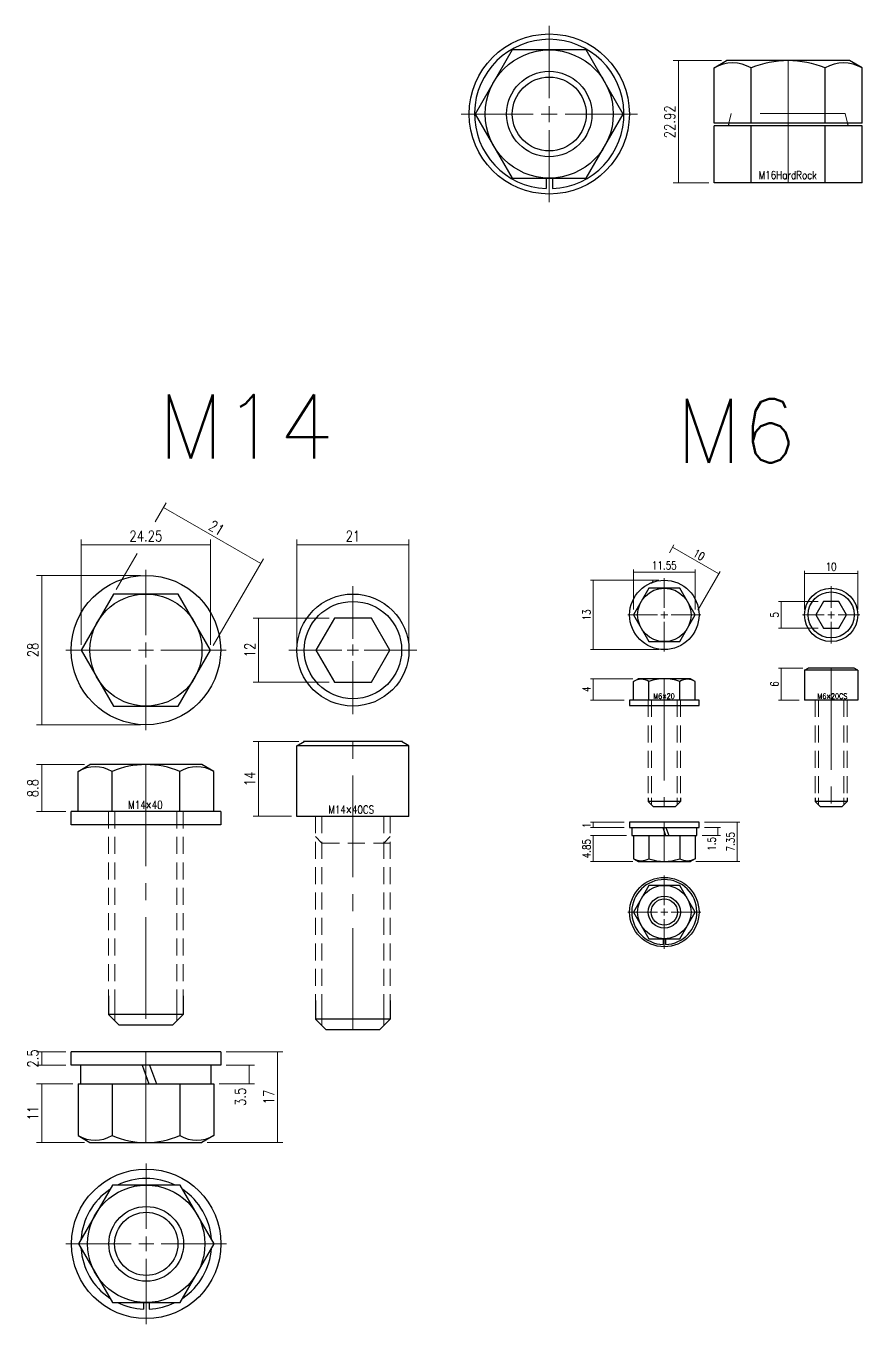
# Model space of a CAD drawing. Header units: millimetres. Extents: x 0 to 10987, y 0 to 7892.
# Drawn here: x 7066.8 to 7223.4, y 5867.2 to 6110.5 of the extents above; entities that cross this region are included whole.
import ezdxf
from ezdxf import colors
from ezdxf.entities.mleader import LeaderData, LeaderLine
from ezdxf.math import Vec2, Vec3

# ---------------------------------------------------------------- set-up
doc = ezdxf.new("R2010")
doc.units = ezdxf.units.MM
doc.linetypes.add('CENTER2', pattern=[28.575, 19.05, -3.175, 3.175, -3.175])
doc.linetypes.add('HIDDEN2', pattern=[4.7625, 3.175, -1.5875])
for name, color, linetype, lineweight in [('01_外形線', 7, 'Continuous', 25), ('02_細線', 5, 'Continuous', 13), ('03_かくれ線', 6, 'HIDDEN2', 13), ('04_中心線', 1, 'CENTER2', 9), ('06_文字', 7, 'Continuous', 13), ('07_寸法線', 3, 'Continuous', 9)]:
    doc.layers.add(name, color=color, linetype=linetype, lineweight=lineweight)
doc.layers.add('10_補助線', color=8, linetype='Continuous', lineweight=13, plot=False)
doc.styles.add('KSS_TXT', font='txt.shx', dxfattribs={"bigfont": 'extfont2.shx'})
doc.styles.add('寸法用', font='simplex.shx', dxfattribs={"width": 0.8, "bigfont": '@extfont2.shx'})
doc.dimstyles.new('機械製図用', dxfattribs={"dimtxt": 3.5, "dimasz": 3.5, "dimexe": 2, "dimexo": 0, "dimgap": 1.2, "dimtad": 1, "dimdsep": 46, "dimtxsty": '寸法用', "dimblk": 'OPEN30', "dimcen": 0, "dimclrd": 256, "dimclre": 256, "dimclrt": 7, "dimazin": 2, "dimtm": 1e-09, "dimtfac": 0.75, "dimtmove": 0, "dimatfit": 3, "dimldrblk": 'OPEN30', "dimfxl": 1, "dimlwd": -1, "dimlwe": -1, "dimarcsym": 0})

# ---------------------------------------------------------------- blocks, each defined once
blk = doc.blocks.new('_Open30')
at = {"color": 0, "linetype": 'ByBlock', "lineweight": -2}
for p, q in [((-1, 0.268), (0, 0)), ((0, 0), (-1, -0.268)), ((0, 0), (-1, 0))]:
    blk.add_line(p, q, dxfattribs=at)
blk = doc.blocks.new('*D164')
at = {"layer": '07_寸法線', "transparency": 16777216}
for p, q in [((7180.63, 6001.11), (7180.63, 6008.64)), ((7180.63, 6008.14), (7192.17, 6008.14)), ((7192.17, 6001.11), (7192.17, 6008.64))]:
    blk.add_line(p, q, dxfattribs=at)
at = {"layer": 'Defpoints', "color": 0, "transparency": 16777216}
for p in [(7192.17, 6008.14), (7180.63, 6000.11), (7192.17, 6000.11)]:
    blk.add_point(p, dxfattribs=at)
at = {"layer": '07_寸法線', "color": 7, "transparency": 16777216, "insert": (7186.4, 6009.39), "char_height": 1.5, "attachment_point": 5, "style": '寸法用'}
blk.add_mtext('11.55', dxfattribs=at)
blk = doc.blocks.new('_None')
blk = doc.blocks.new('*D165')
at = {"layer": '07_寸法線', "transparency": 16777216}
for p, q in [((7187.35, 6011.76), (7188.19, 6013.22)), ((7187.94, 6012.78), (7196.6, 6007.78)), ((7192.67, 6000.98), (7196.85, 6008.22)), ((7184.01, 6005.98), (7184.32, 6006.52))]:
    blk.add_line(p, q, dxfattribs=at)
at = {"layer": 'Defpoints', "color": 0, "transparency": 16777216}
for p in [(7196.6, 6007.78), (7183.51, 6005.11), (7192.17, 6000.11)]:
    blk.add_point(p, dxfattribs=at)
at = {"layer": '07_寸法線', "color": 7, "transparency": 16777216, "insert": (7192.9, 6011.37), "char_height": 1.5, "attachment_point": 5, "rotation": 330, "style": '寸法用'}
blk.add_mtext('10', dxfattribs=at)
blk = doc.blocks.new('*D166')
at = {"layer": '07_寸法線', "transparency": 16777216}
for p, q in [((7180.5, 5988.16), (7172.6, 5988.16)), ((7173.1, 5984.16), (7173.1, 5988.16)), ((7178.9, 5984.16), (7172.6, 5984.16))]:
    blk.add_line(p, q, dxfattribs=at)
at = {"layer": 'Defpoints', "color": 0, "transparency": 16777216}
for p in [(7173.1, 5988.16), (7181.5, 5988.16), (7179.9, 5984.16)]:
    blk.add_point(p, dxfattribs=at)
at = {"layer": '07_寸法線', "color": 7, "transparency": 16777216, "insert": (7171.85, 5986.16), "char_height": 1.5, "attachment_point": 5, "rotation": 90, "style": '寸法用'}
blk.add_mtext('4', dxfattribs=at)
blk = doc.blocks.new('*D167')
at = {"layer": '07_寸法線', "transparency": 16777216}
for p, q in [((7212.34, 5990.16), (7207.8, 5990.16)), ((7208.3, 5984.16), (7208.3, 5990.16)), ((7211.65, 5984.16), (7207.8, 5984.16))]:
    blk.add_line(p, q, dxfattribs=at)
at = {"layer": 'Defpoints', "color": 0, "transparency": 16777216}
for p in [(7208.3, 5990.16), (7213.34, 5990.16), (7212.65, 5984.16)]:
    blk.add_point(p, dxfattribs=at)
at = {"layer": '07_寸法線', "color": 7, "transparency": 16777216, "insert": (7207.05, 5987.16), "char_height": 1.5, "attachment_point": 5, "rotation": 90, "style": '寸法用'}
blk.add_mtext('6', dxfattribs=at)
blk = doc.blocks.new('*D168')
at = {"layer": '07_寸法線', "transparency": 16777216}
for p, q in [((7212.65, 6001.11), (7212.65, 6008.38)), ((7222.65, 6001.11), (7222.65, 6008.38)), ((7212.65, 6007.88), (7222.65, 6007.88))]:
    blk.add_line(p, q, dxfattribs=at)
at = {"layer": 'Defpoints', "color": 0, "transparency": 16777216}
for p in [(7222.65, 6007.88), (7212.65, 6000.11), (7222.65, 6000.11)]:
    blk.add_point(p, dxfattribs=at)
at = {"layer": '07_寸法線', "color": 7, "transparency": 16777216, "insert": (7217.65, 6009.13), "char_height": 1.5, "attachment_point": 5, "style": '寸法用'}
blk.add_mtext('10', dxfattribs=at)
blk = doc.blocks.new('*D169')
at = {"layer": '07_寸法線', "transparency": 16777216}
for p, q in [((7215.21, 6002.61), (7207.8, 6002.61)), ((7208.3, 5997.61), (7208.3, 6002.61)), ((7215.21, 5997.61), (7207.8, 5997.61))]:
    blk.add_line(p, q, dxfattribs=at)
at = {"layer": 'Defpoints', "color": 0, "transparency": 16777216}
for p in [(7208.3, 6002.61), (7216.21, 6002.61), (7216.21, 5997.61)]:
    blk.add_point(p, dxfattribs=at)
at = {"layer": '07_寸法線', "color": 7, "transparency": 16777216, "insert": (7207.05, 6000.11), "char_height": 1.5, "attachment_point": 5, "rotation": 90, "style": '寸法用'}
blk.add_mtext('5', dxfattribs=at)
blk = doc.blocks.new('*D170')
at = {"layer": '07_寸法線', "transparency": 16777216}
for p, q in [((7178.9, 5961.28), (7172.6, 5961.28)), ((7178.9, 5960.28), (7172.6, 5960.28)), ((7173.1, 5960.28), (7173.1, 5961.28))]:
    blk.add_line(p, q, dxfattribs=at)
at = {"layer": 'Defpoints', "color": 0, "transparency": 16777216}
for p in [(7173.1, 5961.28), (7179.9, 5961.28), (7179.9, 5960.28)]:
    blk.add_point(p, dxfattribs=at)
at = {"layer": '07_寸法線', "color": 7, "transparency": 16777216, "insert": (7171.85, 5960.66), "char_height": 1.5, "attachment_point": 5, "rotation": 90, "style": '寸法用'}
blk.add_mtext('1', dxfattribs=at)
blk = doc.blocks.new('*D171')
at = {"layer": '07_寸法線', "transparency": 16777216}
for p, q in [((7193.9, 5960.28), (7196.94, 5960.28)), ((7196.44, 5958.78), (7196.44, 5960.28)), ((7193.5, 5958.78), (7196.94, 5958.78))]:
    blk.add_line(p, q, dxfattribs=at)
at = {"layer": 'Defpoints', "color": 0, "transparency": 16777216}
for p in [(7192.9, 5960.28), (7196.44, 5960.28), (7192.5, 5958.78)]:
    blk.add_point(p, dxfattribs=at)
at = {"layer": '07_寸法線', "color": 7, "transparency": 16777216, "insert": (7195.27, 5957.21), "char_height": 1.5, "attachment_point": 5, "rotation": 90, "style": '寸法用'}
blk.add_mtext('1.5', dxfattribs=at)
blk = doc.blocks.new('*D172')
at = {"layer": '07_寸法線', "transparency": 16777216}
for p, q in [((7179.3, 5958.78), (7172.6, 5958.78)), ((7173.1, 5953.93), (7173.1, 5958.78)), ((7180.5, 5953.93), (7172.6, 5953.93))]:
    blk.add_line(p, q, dxfattribs=at)
at = {"layer": 'Defpoints', "color": 0, "transparency": 16777216}
for p in [(7173.1, 5958.78), (7180.3, 5958.78), (7181.5, 5953.93)]:
    blk.add_point(p, dxfattribs=at)
at = {"layer": '07_寸法線', "color": 7, "transparency": 16777216, "insert": (7171.85, 5956.31), "char_height": 1.5, "attachment_point": 5, "rotation": 90, "style": '寸法用'}
blk.add_mtext('4.85', dxfattribs=at)
blk = doc.blocks.new('*U111')
at = {"layer": '04_中心線', "color": 0, "linetype": 'CENTER2', "transparency": 16777216}
for p, q in [((0, 1.3), (0, 6.86)), ((-6.86, 0), (-1.3, 0)), ((1.3, 0), (6.86, 0)), ((0, -6.86), (0, -1.3))]:
    blk.add_line(p, q, dxfattribs=at)
at = {"layer": '04_中心線', "color": 0, "linetype": 'Continuous', "transparency": 16777216}
for p, q in [((-0.65, 0), (0.65, 0)), ((0, -0.65), (0, 0.65))]:
    blk.add_line(p, q, dxfattribs=at)
blk = doc.blocks.new('*D173')
at = {"layer": '07_寸法線', "transparency": 16777216}
for p, q in [((7185.4, 6006.61), (7172.6, 6006.61)), ((7173.1, 5993.61), (7173.1, 6006.61)), ((7185.4, 5993.61), (7172.6, 5993.61))]:
    blk.add_line(p, q, dxfattribs=at)
at = {"layer": 'Defpoints', "color": 0, "transparency": 16777216}
for p in [(7173.1, 6006.61), (7186.4, 6006.61), (7186.4, 5993.61)]:
    blk.add_point(p, dxfattribs=at)
at = {"layer": '07_寸法線', "color": 7, "transparency": 16777216, "insert": (7171.85, 6000.11), "char_height": 1.5, "attachment_point": 5, "rotation": 90, "style": '寸法用'}
blk.add_mtext('13', dxfattribs=at)
blk = doc.blocks.new('*U112')
at = {"layer": '04_中心線', "color": 0, "linetype": 'CENTER2', "transparency": 16777216}
for p, q in [((0, 1.3), (0, 6.86)), ((-6.86, 0), (-1.3, 0)), ((1.3, 0), (6.86, 0)), ((0, -6.86), (0, -1.3))]:
    blk.add_line(p, q, dxfattribs=at)
at = {"layer": '04_中心線', "color": 0, "linetype": 'Continuous', "transparency": 16777216}
for p, q in [((-0.65, 0), (0.65, 0)), ((0, -0.65), (0, 0.65))]:
    blk.add_line(p, q, dxfattribs=at)
blk = doc.blocks.new('*U113')
at = {"layer": '04_中心線', "color": 0, "linetype": 'CENTER2', "transparency": 16777216}
for p, q in [((0, 1.3), (0, 5.36)), ((-5.36, 0), (-1.3, 0)), ((1.3, 0), (5.36, 0)), ((0, -5.36), (0, -1.3))]:
    blk.add_line(p, q, dxfattribs=at)
at = {"layer": '04_中心線', "color": 0, "linetype": 'Continuous', "transparency": 16777216}
for p, q in [((-0.65, 0), (0.65, 0)), ((0, -0.65), (0, 0.65))]:
    blk.add_line(p, q, dxfattribs=at)
blk = doc.blocks.new('*D174')
at = {"layer": '07_寸法線', "transparency": 16777216}
for p, q in [((7193.9, 5961.28), (7200.56, 5961.28)), ((7200.06, 5953.93), (7200.06, 5961.28)), ((7192.3, 5953.93), (7200.56, 5953.93))]:
    blk.add_line(p, q, dxfattribs=at)
at = {"layer": 'Defpoints', "color": 0, "transparency": 16777216}
for p in [(7192.9, 5961.28), (7200.06, 5961.28), (7191.3, 5953.93)]:
    blk.add_point(p, dxfattribs=at)
at = {"layer": '07_寸法線', "color": 7, "transparency": 16777216, "insert": (7198.81, 5957.6), "char_height": 1.5, "attachment_point": 5, "rotation": 90, "style": '寸法用'}
blk.add_mtext('7.35', dxfattribs=at)
blk = doc.blocks.new('*D114')
at = {"layer": '07_寸法線', "transparency": 16777216}
for p, q in [((7077.17, 5994.52), (7077.17, 6014.27)), ((7077.17, 6013.27), (7101.42, 6013.27)), ((7101.42, 5994.52), (7101.42, 6014.27))]:
    blk.add_line(p, q, dxfattribs=at)
at = {"layer": 'Defpoints', "color": 0, "transparency": 16777216}
for p in [(7101.42, 6013.27), (7077.17, 5993.52), (7101.42, 5993.52)]:
    blk.add_point(p, dxfattribs=at)
at = {"layer": '07_寸法線', "color": 7, "transparency": 16777216, "insert": (7089.3, 6014.89), "char_height": 2, "attachment_point": 5, "style": '寸法用'}
blk.add_mtext('24.25', dxfattribs=at)
blk = doc.blocks.new('*D115')
at = {"layer": '07_寸法線', "transparency": 16777216}
for p, q in [((7117.57, 5994.52), (7117.57, 6014.27)), ((7117.57, 6013.27), (7138.57, 6013.27)), ((7138.57, 5994.52), (7138.57, 6014.27))]:
    blk.add_line(p, q, dxfattribs=at)
at = {"layer": 'Defpoints', "color": 0, "transparency": 16777216}
for p in [(7138.57, 6013.27), (7117.57, 5993.52), (7138.57, 5993.52)]:
    blk.add_point(p, dxfattribs=at)
at = {"layer": '07_寸法線', "color": 7, "transparency": 16777216, "insert": (7128.07, 6014.89), "char_height": 2, "attachment_point": 5, "style": '寸法用'}
blk.add_mtext('21', dxfattribs=at)
blk = doc.blocks.new('*D116')
at = {"layer": '07_寸法線', "transparency": 16777216}
for p, q in [((7091.03, 6017.52), (7093.11, 6021.13)), ((7092.61, 6020.26), (7110.8, 6009.76)), ((7083.74, 6004.89), (7087.64, 6011.64)), ((7101.92, 5994.39), (7111.3, 6010.63))]:
    blk.add_line(p, q, dxfattribs=at)
at = {"layer": 'Defpoints', "color": 0, "transparency": 16777216}
for p in [(7110.8, 6009.76), (7083.24, 6004.02), (7101.42, 5993.52)]:
    blk.add_point(p, dxfattribs=at)
at = {"layer": '07_寸法線', "color": 7, "transparency": 16777216, "insert": (7102.52, 6016.42), "char_height": 2, "attachment_point": 5, "rotation": 330, "style": '寸法用'}
blk.add_mtext('21', dxfattribs=at)
blk = doc.blocks.new('*D117')
at = {"layer": '07_寸法線', "transparency": 16777216}
for p, q in [((7117.96, 5976.37), (7109.4, 5976.37)), ((7110.4, 5962.37), (7110.4, 5976.37)), ((7116.57, 5962.37), (7109.4, 5962.37))]:
    blk.add_line(p, q, dxfattribs=at)
at = {"layer": 'Defpoints', "color": 0, "transparency": 16777216}
for p in [(7110.4, 5976.37), (7118.96, 5976.37), (7117.57, 5962.37)]:
    blk.add_point(p, dxfattribs=at)
at = {"layer": '07_寸法線', "color": 7, "transparency": 16777216, "insert": (7108.78, 5969.37), "char_height": 2, "attachment_point": 5, "rotation": 90, "style": '寸法用'}
blk.add_mtext('14', dxfattribs=at)
blk = doc.blocks.new('*U100')
at = {"layer": '04_中心線', "color": 0, "linetype": 'CENTER2', "transparency": 16777216}
for p, q in [((0, 2.8), (0, 15.03)), ((-15.03, 0), (-2.8, 0)), ((2.8, 0), (15.03, 0)), ((0, -15.03), (0, -2.8))]:
    blk.add_line(p, q, dxfattribs=at)
at = {"layer": '04_中心線', "color": 0, "linetype": 'Continuous', "transparency": 16777216}
for p, q in [((-1.4, 0), (1.4, 0)), ((0, -1.4), (0, 1.4))]:
    blk.add_line(p, q, dxfattribs=at)
blk = doc.blocks.new('*U101')
at = {"layer": '04_中心線', "color": 0, "linetype": 'CENTER2', "transparency": 16777216}
for p, q in [((0, 2.8), (0, 15.03)), ((-15.03, 0), (-2.8, 0)), ((2.8, 0), (15.03, 0)), ((0, -15.03), (0, -2.8))]:
    blk.add_line(p, q, dxfattribs=at)
at = {"layer": '04_中心線', "color": 0, "linetype": 'Continuous', "transparency": 16777216}
for p, q in [((-1.4, 0), (1.4, 0)), ((0, -1.4), (0, 1.4))]:
    blk.add_line(p, q, dxfattribs=at)
blk = doc.blocks.new('*U102')
at = {"layer": '04_中心線', "color": 0, "linetype": 'CENTER2', "transparency": 16777216}
for p, q in [((0, 2.1), (0, 12)), ((-12, 0), (-2.1, 0)), ((2.1, 0), (12, 0)), ((0, -12), (0, -2.1))]:
    blk.add_line(p, q, dxfattribs=at)
at = {"layer": '04_中心線', "color": 0, "linetype": 'Continuous', "transparency": 16777216}
for p, q in [((-1.05, 0), (1.05, 0)), ((0, -1.05), (0, 1.05))]:
    blk.add_line(p, q, dxfattribs=at)
blk = doc.blocks.new('*D118')
at = {"layer": '07_寸法線', "transparency": 16777216}
for p, q in [((7074.3, 5918.26), (7068.77, 5918.26)), ((7069.77, 5915.76), (7069.77, 5918.26)), ((7074.3, 5915.76), (7068.77, 5915.76))]:
    blk.add_line(p, q, dxfattribs=at)
at = {"layer": 'Defpoints', "color": 0, "transparency": 16777216}
for p in [(7069.77, 5918.26), (7075.3, 5918.26), (7075.3, 5915.76)]:
    blk.add_point(p, dxfattribs=at)
at = {"layer": '07_寸法線', "color": 7, "transparency": 16777216, "insert": (7068.14, 5916.99), "char_height": 2, "attachment_point": 5, "rotation": 90, "style": '寸法用'}
blk.add_mtext('2.5', dxfattribs=at)
blk = doc.blocks.new('*D119')
at = {"layer": '07_寸法線', "transparency": 16777216}
for p, q in [((7075.6, 5912.26), (7068.77, 5912.26)), ((7069.77, 5901.26), (7069.77, 5912.26)), ((7077.8, 5901.26), (7068.77, 5901.26))]:
    blk.add_line(p, q, dxfattribs=at)
at = {"layer": 'Defpoints', "color": 0, "transparency": 16777216}
for p in [(7069.77, 5912.26), (7076.6, 5912.26), (7078.8, 5901.26)]:
    blk.add_point(p, dxfattribs=at)
at = {"layer": '07_寸法線', "color": 7, "transparency": 16777216, "insert": (7068.14, 5906.76), "char_height": 2, "attachment_point": 5, "rotation": 90, "style": '寸法用'}
blk.add_mtext('11', dxfattribs=at)
blk = doc.blocks.new('*D120')
at = {"layer": '07_寸法線', "transparency": 16777216}
for p, q in [((7104.3, 5915.76), (7109.61, 5915.76)), ((7108.61, 5912.26), (7108.61, 5915.76)), ((7103, 5912.26), (7109.61, 5912.26))]:
    blk.add_line(p, q, dxfattribs=at)
at = {"layer": 'Defpoints', "color": 0, "transparency": 16777216}
for p in [(7103.3, 5915.76), (7108.61, 5915.76), (7102, 5912.26)]:
    blk.add_point(p, dxfattribs=at)
at = {"layer": '07_寸法線', "color": 7, "transparency": 16777216, "insert": (7106.99, 5909.81), "char_height": 2, "attachment_point": 5, "rotation": 90, "style": '寸法用'}
blk.add_mtext('3.5', dxfattribs=at)
blk = doc.blocks.new('*D121')
at = {"layer": '07_寸法線', "transparency": 16777216}
for p, q in [((7104.3, 5918.26), (7114.94, 5918.26)), ((7113.94, 5901.26), (7113.94, 5918.26)), ((7100.8, 5901.26), (7114.94, 5901.26))]:
    blk.add_line(p, q, dxfattribs=at)
at = {"layer": 'Defpoints', "color": 0, "transparency": 16777216}
for p in [(7103.3, 5918.26), (7113.94, 5918.26), (7099.8, 5901.26)]:
    blk.add_point(p, dxfattribs=at)
at = {"layer": '07_寸法線', "color": 7, "transparency": 16777216, "insert": (7112.31, 5909.76), "char_height": 2, "attachment_point": 5, "rotation": 90, "style": '寸法用'}
blk.add_mtext('17', dxfattribs=at)
blk = doc.blocks.new('*D122')
at = {"layer": '07_寸法線', "transparency": 16777216}
for p, q in [((7077.8, 5972.06), (7068.77, 5972.06)), ((7069.77, 5963.26), (7069.77, 5972.06)), ((7074.3, 5963.26), (7068.77, 5963.26))]:
    blk.add_line(p, q, dxfattribs=at)
at = {"layer": 'Defpoints', "color": 0, "transparency": 16777216}
for p in [(7069.77, 5972.06), (7078.8, 5972.06), (7075.3, 5963.26)]:
    blk.add_point(p, dxfattribs=at)
at = {"layer": '07_寸法線', "color": 7, "transparency": 16777216, "insert": (7068.14, 5967.66), "char_height": 2, "attachment_point": 5, "rotation": 90, "style": '寸法用'}
blk.add_mtext('8.8', dxfattribs=at)
blk = doc.blocks.new('*D123')
at = {"layer": '07_寸法線', "transparency": 16777216}
for p, q in [((7088.3, 6007.52), (7068.77, 6007.52)), ((7069.77, 5979.52), (7069.77, 6007.52)), ((7088.3, 5979.52), (7068.77, 5979.52))]:
    blk.add_line(p, q, dxfattribs=at)
at = {"layer": 'Defpoints', "color": 0, "transparency": 16777216}
for p in [(7069.77, 6007.52), (7089.3, 6007.52), (7089.3, 5979.52)]:
    blk.add_point(p, dxfattribs=at)
at = {"layer": '07_寸法線', "color": 7, "transparency": 16777216, "insert": (7068.14, 5993.52), "char_height": 2, "attachment_point": 5, "rotation": 90, "style": '寸法用'}
blk.add_mtext('28', dxfattribs=at)
blk = doc.blocks.new('*U105')
at = {"layer": '04_中心線', "color": 0, "linetype": 'CENTER2', "transparency": 16777216}
for p, q in [((0, 3), (0, 16.5)), ((-16.5, 0), (-3, 0)), ((3, 0), (16.5, 0)), ((0, -16.5), (0, -3))]:
    blk.add_line(p, q, dxfattribs=at)
at = {"layer": '04_中心線', "color": 0, "linetype": 'Continuous', "transparency": 16777216}
for p, q in [((-1.5, 0), (1.5, 0)), ((0, -1.5), (0, 1.5))]:
    blk.add_line(p, q, dxfattribs=at)
blk = doc.blocks.new('*D191')
at = {"layer": '07_寸法線', "transparency": 16777216}
for p, q in [((7197.08, 6103.97), (7188.03, 6103.97)), ((7189.03, 6081.05), (7189.03, 6103.97)), ((7194.72, 6081.05), (7188.03, 6081.05))]:
    blk.add_line(p, q, dxfattribs=at)
at = {"layer": 'Defpoints', "color": 0, "transparency": 16777216}
for p in [(7189.03, 6103.97), (7198.08, 6103.97), (7195.72, 6081.05)]:
    blk.add_point(p, dxfattribs=at)
at = {"layer": '07_寸法線', "color": 7, "transparency": 16777216, "insert": (7187.41, 6092.51), "char_height": 2, "attachment_point": 5, "rotation": 90, "style": '寸法用'}
blk.add_mtext('22.92', dxfattribs=at)
blk = doc.blocks.new('*D176')
at = {"layer": '07_寸法線', "transparency": 16777216}
for p, q in [((7123.61, 5999.52), (7109.4, 5999.52)), ((7110.4, 5987.52), (7110.4, 5999.52)), ((7123.61, 5987.52), (7109.4, 5987.52))]:
    blk.add_line(p, q, dxfattribs=at)
at = {"layer": 'Defpoints', "color": 0, "transparency": 16777216}
for p in [(7110.4, 5999.52), (7124.61, 5999.52), (7124.61, 5987.52)]:
    blk.add_point(p, dxfattribs=at)
at = {"layer": '07_寸法線', "color": 7, "transparency": 16777216, "insert": (7108.78, 5993.52), "char_height": 2, "attachment_point": 5, "rotation": 90, "style": '寸法用'}
blk.add_mtext('12', dxfattribs=at)

msp = doc.modelspace()

# ---------------------------------------------------------------- linework, layer by layer
at = {"layer": '01_外形線'}
for p, q in [((7195.721, 6102.608), (7198.078, 6103.968)), ((7221.078, 6103.968), (7198.078, 6103.968)), ((7223.434, 6102.608), (7221.078, 6103.968)), ((7195.721, 6092.248), (7195.721, 6102.608)), ((7202.649, 6092.248), (7202.649, 6102.608)), ((7216.506, 6092.248), (7216.506, 6102.608)), ((7223.434, 6092.248), (7223.434, 6102.608)), ((7223.434, 6092.248), (7195.721, 6092.248)), ((7195.721, 6081.048), (7195.721, 6091.748)), ((7223.434, 6091.748), (7195.721, 6091.748)), ((7198.471, 6092.248), (7198.353, 6091.748)), ((7202.649, 6081.048), (7202.649, 6091.748)), ((7216.506, 6081.048), (7216.506, 6091.748)), ((7220.684, 6092.248), (7220.802, 6091.748)), ((7223.434, 6081.048), (7223.434, 6091.748)), ((7164.248, 6081.968), (7164.248, 6079.981)), ((7165.448, 6081.968), (7165.448, 6079.981)), ((7223.434, 6081.048), (7195.721, 6081.048)), ((7212.651, 5989.755), (7213.344, 5990.155)), ((7212.651, 5989.755), (7212.651, 5984.155)), ((7222.651, 5989.755), (7212.651, 5989.755)), ((7221.958, 5990.155), (7213.344, 5990.155)), ((7222.651, 5989.755), (7221.958, 5990.155)), ((7222.651, 5989.755), (7222.651, 5984.155)), ((7180.627, 5987.651), (7181.501, 5988.155)), ((7180.627, 5984.155), (7180.627, 5987.651)), ((7191.301, 5988.155), (7181.501, 5988.155)), ((7183.514, 5984.155), (7183.514, 5987.651)), ((7189.288, 5984.155), (7189.288, 5987.651)), ((7192.174, 5987.651), (7191.301, 5988.155)), ((7192.174, 5984.155), (7192.174, 5987.651)), ((7192.901, 5984.155), (7179.901, 5984.155)), ((7179.901, 5984.155), (7179.901, 5983.155)), ((7192.901, 5983.155), (7192.901, 5984.155)), ((7222.651, 5984.155), (7212.651, 5984.155)), ((7179.901, 5983.155), (7192.901, 5983.155)), ((7117.573, 5975.566), (7118.959, 5976.366)), ((7137.361, 5976.366), (7118.785, 5976.366)), ((7138.573, 5975.566), (7137.187, 5976.366)), ((7138.573, 5975.566), (7117.573, 5975.566)), ((7117.573, 5962.366), (7117.573, 5975.566)), ((7138.573, 5962.366), (7138.573, 5975.566)), ((7076.597, 5970.788), (7078.798, 5972.059)), ((7099.798, 5972.059), (7078.798, 5972.059)), ((7102, 5970.788), (7099.798, 5972.059)), ((7076.597, 5963.259), (7076.597, 5970.788)), ((7082.948, 5963.259), (7082.948, 5970.788)), ((7095.649, 5963.259), (7095.649, 5970.788)), ((7102, 5963.259), (7102, 5970.788)), ((7183.401, 5965.805), (7183.401, 5965.155)), ((7183.401, 5965.155), (7184.401, 5964.155)), ((7189.401, 5965.155), (7183.401, 5965.155)), ((7189.401, 5965.155), (7188.401, 5964.155)), ((7189.401, 5965.805), (7189.401, 5965.155)), ((7214.651, 5965.805), (7214.651, 5965.155)), ((7214.651, 5965.155), (7215.651, 5964.155)), ((7220.651, 5965.155), (7214.651, 5965.155)), ((7220.651, 5965.155), (7219.651, 5964.155)), ((7220.651, 5965.805), (7220.651, 5965.155)), ((7103.298, 5963.259), (7075.298, 5963.259)), ((7075.298, 5960.759), (7075.298, 5963.259)), ((7103.298, 5963.259), (7103.298, 5960.759)), ((7138.573, 5962.366), (7117.573, 5962.366)), ((7188.401, 5964.155), (7184.401, 5964.155)), ((7219.651, 5964.155), (7215.651, 5964.155)), ((7103.298, 5960.759), (7075.298, 5960.759)), ((7192.901, 5961.276), (7179.901, 5961.276)), ((7179.901, 5961.276), (7179.901, 5960.276)), ((7179.901, 5960.276), (7192.901, 5960.276)), ((7180.301, 5960.276), (7180.301, 5958.776)), ((7186.101, 5960.276), (7186.647, 5958.776)), ((7186.701, 5960.276), (7187.247, 5958.776)), ((7192.501, 5958.776), (7192.501, 5960.276)), ((7192.901, 5960.276), (7192.901, 5961.276)), ((7180.301, 5958.776), (7192.501, 5958.776)), ((7180.627, 5958.776), (7180.627, 5954.43)), ((7183.514, 5958.776), (7183.514, 5954.43)), ((7189.288, 5958.776), (7189.288, 5954.43)), ((7192.174, 5958.776), (7192.174, 5954.43)), ((7180.627, 5954.43), (7181.501, 5953.926)), ((7181.501, 5953.926), (7191.301, 5953.926)), ((7192.174, 5954.43), (7191.301, 5953.926)), ((7082.298, 5928.759), (7082.298, 5925.259)), ((7096.298, 5928.759), (7096.298, 5925.259)), ((7121.073, 5927.866), (7121.073, 5924.366)), ((7135.073, 5927.866), (7135.073, 5924.366)), ((7082.298, 5925.259), (7084.298, 5923.259)), ((7096.298, 5925.259), (7082.298, 5925.259)), ((7096.298, 5925.259), (7094.298, 5923.259)), ((7094.298, 5923.259), (7084.298, 5923.259)), ((7121.073, 5924.366), (7123.073, 5922.366)), ((7135.073, 5924.366), (7121.073, 5924.366)), ((7135.073, 5924.366), (7133.073, 5922.366)), ((7133.073, 5922.366), (7123.073, 5922.366)), ((7103.298, 5918.259), (7075.298, 5918.259)), ((7075.298, 5915.759), (7075.298, 5918.259)), ((7103.298, 5918.259), (7103.298, 5915.759)), ((7103.298, 5915.759), (7075.298, 5915.759)), ((7077.048, 5915.759), (7077.048, 5912.259)), ((7088.598, 5915.759), (7089.872, 5912.259)), ((7089.998, 5915.759), (7091.272, 5912.259)), ((7101.548, 5912.259), (7101.548, 5915.759)), ((7076.597, 5912.259), (7076.597, 5902.53)), ((7076.597, 5912.259), (7102, 5912.259)), ((7082.948, 5912.259), (7082.948, 5902.53)), ((7095.649, 5912.259), (7095.649, 5902.53)), ((7102, 5912.259), (7102, 5902.53)), ((7076.597, 5902.53), (7078.798, 5901.259)), ((7078.798, 5901.259), (7099.798, 5901.259)), ((7102, 5902.53), (7099.798, 5901.259)), ((7088.831, 5871.259), (7088.831, 5870.02)), ((7089.881, 5871.259), (7089.881, 5870.02))]:
    msp.add_line(p, q, dxfattribs=at)
for points in [[(7171.776, 6105.968), (7157.919, 6105.968), (7150.991, 6093.968), (7157.919, 6081.968), (7171.776, 6081.968), (7178.704, 6093.968)], [(7083.236, 6004.024), (7077.174, 5993.524), (7083.236, 5983.024), (7095.361, 5983.024), (7101.423, 5993.524), (7095.361, 6004.024)], [(7183.514, 6005.113), (7180.627, 6000.113), (7183.514, 5995.113), (7189.288, 5995.113), (7192.174, 6000.113), (7189.288, 6005.113)], [(7216.207, 5997.613), (7219.094, 5997.613), (7220.538, 6000.113), (7219.094, 6002.613), (7216.207, 6002.613), (7214.764, 6000.113)], [(7135.001, 5993.524), (7131.537, 5999.524), (7124.609, 5999.524), (7121.145, 5993.524), (7124.609, 5987.524), (7131.537, 5987.524)], [(7183.514, 5949.426), (7180.627, 5944.426), (7183.514, 5939.426), (7189.288, 5939.426), (7192.174, 5944.426), (7189.288, 5949.426)], [(7095.707, 5893.259), (7083.006, 5893.259), (7076.655, 5882.259), (7083.006, 5871.259), (7095.707, 5871.259), (7102.058, 5882.259)]]:
    msp.add_lwpolyline(points, close=True, dxfattribs=at)
for points in [[(7186.176, 5939.426), (7186.176, 5938.33)], [(7186.626, 5939.426), (7186.626, 5938.33)]]:
    msp.add_lwpolyline(points, dxfattribs=at)
for centre, radius in [((7164.848, 6093.968), 15), ((7164.848, 6093.968), 12), ((7164.848, 6093.968), 8), ((7164.848, 6093.968), 6.918), ((7089.298, 5993.524), 14), ((7186.401, 6000.113), 6.5), ((7089.298, 5993.524), 10.5), ((7128.073, 5993.524), 10.5), ((7186.401, 6000.113), 5), ((7217.651, 6000.113), 5), ((7217.651, 6000.113), 4.307), ((7128.073, 5993.524), 9.114), ((7186.401, 5944.426), 6.5), ((7186.401, 5944.426), 5), ((7186.401, 5944.426), 3), ((7186.401, 5944.426), 2.458), ((7089.356, 5882.259), 14), ((7089.356, 5882.259), 11), ((7089.356, 5882.259), 7), ((7089.356, 5882.259), 5.918)]:
    msp.add_circle(centre, radius, dxfattribs=at)
for centre, radius, start, end in [((7164.848, 6093.968), 14, 272.45629, 267.54371), ((7199.185, 6096.608), 6.928, 60.00001, 119.99999), ((7209.578, 6085.647), 18.321, 67.78075, 112.21925), ((7219.97, 6096.608), 6.928, 60.00001, 119.99999), ((7182.071, 5985.151), 2.887, 60.00001, 119.99999), ((7186.401, 5979.641), 8.514, 70.18087, 109.81913), ((7190.731, 5985.151), 2.887, 60.00001, 119.99999), ((7079.772, 5965.288), 6.351, 60.00001, 119.99999), ((7089.298, 5955.558), 16.5, 67.36311, 112.63689), ((7098.825, 5965.288), 6.351, 60.00001, 119.99999), ((7182.071, 5956.93), 2.887, 240.00001, 299.99999), ((7186.401, 5962.44), 8.514, 250.18087, 289.81913), ((7190.731, 5956.93), 2.887, 240.00001, 299.99999), ((7186.401, 5944.426), 6.1, 272.11385, 267.88615), ((7079.772, 5908.03), 6.351, 240.00001, 299.99999), ((7089.298, 5917.759), 16.5, 247.36311, 292.63689), ((7098.825, 5908.03), 6.351, 240.00001, 299.99999), ((7089.356, 5882.259), 12.25, 63.89109, 116.10891), ((7089.356, 5882.259), 12.25, 123.89109, 176.10891), ((7089.356, 5882.259), 12.25, 3.89109, 56.10891), ((7089.356, 5882.259), 12.25, 183.89109, 236.10891), ((7089.356, 5882.259), 12.25, 303.89109, 356.10891), ((7089.356, 5882.259), 12.25, 243.89109, 267.54371), ((7089.356, 5882.259), 12.25, 272.45629, 296.10891)]:
    msp.add_arc(centre, radius, start, end, dxfattribs=at)
at = {"layer": '02_細線'}
for p, q in [((7184.001, 5965.805), (7184.001, 5964.555)), ((7188.801, 5965.805), (7188.801, 5964.555)), ((7215.251, 5965.805), (7215.251, 5964.555)), ((7220.051, 5965.805), (7220.051, 5964.555)), ((7083.498, 5928.759), (7083.498, 5924.059)), ((7095.098, 5928.759), (7095.098, 5924.059)), ((7122.273, 5927.866), (7122.273, 5923.166)), ((7133.873, 5927.866), (7133.873, 5923.166))]:
    msp.add_line(p, q, dxfattribs=at)
at = {"layer": '03_かくれ線', "ltscale": 5}
for p, q in [((7198.471, 6092.248), (7198.896, 6094.048)), ((7220.259, 6094.048), (7198.896, 6094.048)), ((7220.684, 6092.248), (7220.259, 6094.048))]:
    msp.add_line(p, q, dxfattribs=at)
at = {"layer": '03_かくれ線'}
for p, q in [((7183.401, 5984.155), (7183.401, 5965.805)), ((7184.001, 5984.155), (7184.001, 5965.805)), ((7188.801, 5984.155), (7188.801, 5965.805)), ((7189.401, 5984.155), (7189.401, 5965.805)), ((7214.651, 5984.155), (7214.651, 5965.805)), ((7215.251, 5984.155), (7215.251, 5965.805)), ((7220.051, 5984.155), (7220.051, 5965.805)), ((7220.651, 5984.155), (7220.651, 5965.805)), ((7082.298, 5963.259), (7082.298, 5928.759)), ((7083.498, 5963.259), (7083.498, 5928.759)), ((7095.098, 5963.259), (7095.098, 5928.759)), ((7096.298, 5963.259), (7096.298, 5928.759)), ((7121.073, 5962.366), (7121.073, 5927.866)), ((7122.273, 5962.366), (7122.273, 5927.866)), ((7133.873, 5962.366), (7133.873, 5927.866)), ((7135.073, 5962.366), (7135.073, 5927.866)), ((7122.273, 5957.366), (7121.073, 5958.566)), ((7135.073, 5957.366), (7121.073, 5957.366)), ((7133.873, 5957.366), (7135.073, 5958.566))]:
    msp.add_line(p, q, dxfattribs=at)
at = {"layer": '04_中心線'}
for p, q in [((7209.578, 6103.968), (7209.578, 6090.968)), ((7209.578, 6094.048), (7209.578, 6081.048)), ((7217.651, 5990.155), (7217.651, 5964.155)), ((7186.401, 5988.155), (7186.401, 5964.155)), ((7128.073, 5922.366), (7128.073, 5976.366)), ((7089.298, 5972.059), (7089.298, 5923.259)), ((7186.401, 5953.926), (7186.401, 5961.276)), ((7089.298, 5901.259), (7089.298, 5918.259))]:
    msp.add_line(p, q, dxfattribs=at)

# ---------------------------------------------------------------- block references
at = {"layer": '04_中心線', "linetype": 'CENTER2'}
for name, p in [('*U105', (7164.848, 6093.968)), ('*U101', (7089.298, 5993.524)), ('*U102', (7128.073, 5993.524)), ('*U112', (7186.401, 6000.113)), ('*U113', (7217.651, 6000.113)), ('*U111', (7186.401, 5944.426)), ('*U100', (7089.356, 5882.259))]:
    msp.add_blockref(name, p, dxfattribs=at)

# ---------------------------------------------------------------- texts
at = {"layer": '10_補助線', "ltscale": 2, "style": '寸法用', "width": 0.8}
msp.add_text('M16HardRock', height=1.5, dxfattribs=at).set_placement((7204.064, 6081.79))
at = {"layer": '10_補助線', "style": '寸法用', "width": 0.8}
for s, height, p in [('M6×20', 1, (7184.326, 5984.39)), ('M6×20CS', 1, (7215.091, 5984.375)), ('M14×40', 1.5, (7085.962, 5963.759)), ('M14×40CS', 1.5, (7123.459, 5962.866))]:
    msp.add_text(s, height=height, dxfattribs=at).set_placement(p)

# ---------------------------------------------------------------- dimensions: what is measured, and where the dimension line sits
at = {"layer": '07_寸法線'}
for base, p1, p2, override, picture, middle in [((7189.035, 6103.968), (7195.721, 6081.048), (7198.078, 6103.968), {"dimscale": 0, "dimtxt": 2, "dimexe": 1, "dimexo": 1, "dimgap": 0.625, "dimblk1": 'None', "dimblk2": 'None', "dimsah": 1}, '*D191', (7187.41, 6092.508)), ((7069.766, 6007.524), (7089.298, 5979.524), (7089.298, 6007.524), {"dimscale": 0, "dimtxt": 2, "dimexe": 1, "dimexo": 1, "dimgap": 0.625, "dimblk1": 'None', "dimblk2": 'None', "dimsah": 1}, '*D123', (7068.141, 5993.524)), ((7173.099, 6006.613), (7186.401, 5993.613), (7186.401, 6006.613), {"dimscale": 0, "dimtxt": 1.5, "dimexe": 0.5, "dimexo": 1, "dimgap": 0.5, "dimblk1": 'None', "dimblk2": 'None', "dimsah": 1}, '*D173', (7171.849, 6000.113)), ((7110.404, 5999.524), (7124.609, 5987.524), (7124.609, 5999.524), {"dimscale": 0, "dimtxt": 2, "dimexe": 1, "dimexo": 1, "dimgap": 0.625, "dimblk1": 'None', "dimblk2": 'None', "dimsah": 1}, '*D176', (7108.779, 5993.524)), ((7208.301, 5990.155), (7212.651, 5984.155), (7213.344, 5990.155), {"dimscale": 0, "dimtxt": 1.5, "dimexe": 0.5, "dimexo": 1, "dimgap": 0.5, "dimblk1": 'None', "dimblk2": 'None', "dimsah": 1}, '*D167', (7207.051, 5987.155)), ((7173.099, 5988.155), (7179.901, 5984.155), (7181.501, 5988.155), {"dimscale": 0, "dimtxt": 1.5, "dimexe": 0.5, "dimexo": 1, "dimgap": 0.5, "dimblk1": 'None', "dimblk2": 'None', "dimsah": 1}, '*D166', (7171.849, 5986.155)), ((7110.404, 5976.366), (7117.573, 5962.366), (7118.959, 5976.366), {"dimscale": 0, "dimtxt": 2, "dimexe": 1, "dimexo": 1, "dimgap": 0.625, "dimblk1": 'None', "dimblk2": 'None', "dimsah": 1}, '*D117', (7108.779, 5969.366)), ((7069.766, 5972.059), (7075.298, 5963.259), (7078.798, 5972.059), {"dimscale": 0, "dimtxt": 2, "dimexe": 1, "dimexo": 1, "dimgap": 0.625, "dimblk1": 'None', "dimblk2": 'None', "dimsah": 1}, '*D122', (7068.141, 5967.659)), ((7200.056, 5961.276), (7191.301, 5953.926), (7192.901, 5961.276), {"dimscale": 0, "dimtxt": 1.5, "dimasz": 2, "dimexe": 0.5, "dimexo": 1, "dimgap": 0.5, "dimblk1": 'None', "dimblk2": 'None', "dimsah": 1}, '*D174', (7198.806, 5957.601)), ((7113.937, 5918.259), (7099.798, 5901.259), (7103.298, 5918.259), {"dimscale": 0, "dimtxt": 2, "dimexe": 1, "dimexo": 1, "dimgap": 0.625, "dimblk1": 'None', "dimblk2": 'None', "dimsah": 1}, '*D121', (7112.312, 5909.759)), ((7069.766, 5912.259), (7078.798, 5901.259), (7076.597, 5912.259), {"dimscale": 0, "dimtxt": 2, "dimexe": 1, "dimexo": 1, "dimgap": 0.625, "dimblk1": 'None', "dimblk2": 'None', "dimsah": 1}, '*D119', (7068.141, 5906.759))]:
    dim = msp.add_linear_dim(base=base, p1=p1, p2=p2, angle=90, dimstyle='機械製図用', override=override, dxfattribs=at)
    dim.commit()
    dim.dimension.update_dxf_attribs({"geometry": picture, "text_midpoint": middle})
for p1, p2, distance, override, picture, middle in [((7083.236, 6004.024), (7101.423, 5993.524), 18.747, {"dimscale": 0, "dimtxt": 2, "dimexe": 1, "dimexo": 1, "dimgap": 0.625, "dimblk1": 'None', "dimblk2": 'None', "dimsah": 1}, '*D116', (7102.516, 6016.416)), ((7183.514, 6005.113), (7192.174, 6000.113), 8.857, {"dimtxt": 1.5, "dimexe": 0.5, "dimexo": 1, "dimgap": 0.5, "dimblk1": 'None', "dimblk2": 'None', "dimsah": 1}, '*D165', (7192.898, 6011.366)), ((7216.207, 5997.613), (7216.207, 6002.613), 7.906, {"dimtxt": 1.5, "dimexe": 0.5, "dimexo": 1, "dimgap": 0.5, "dimblk1": 'None', "dimblk2": 'None', "dimsah": 1}, '*D169', (7207.051, 6000.113))]:
    dim = msp.add_aligned_dim(p1=p1, p2=p2, distance=distance, dimstyle='機械製図用', override=override, dxfattribs=at)
    dim.commit()
    dim.dimension.update_dxf_attribs({"geometry": picture, "text_midpoint": middle})
for base, p1, p2, override, picture, middle in [((7101.423, 6013.267), (7077.174, 5993.524), (7101.423, 5993.524), {"dimscale": 0, "dimtxt": 2, "dimexe": 1, "dimexo": 1, "dimgap": 0.625, "dimblk1": 'None', "dimblk2": 'None', "dimsah": 1}, '*D114', (7089.298, 6014.892)), ((7138.573, 6013.267), (7117.573, 5993.524), (7138.573, 5993.524), {"dimscale": 0, "dimtxt": 2, "dimexe": 1, "dimexo": 1, "dimgap": 0.625, "dimblk1": 'None', "dimblk2": 'None', "dimsah": 1}, '*D115', (7128.073, 6014.892)), ((7192.174, 6008.14), (7180.627, 6000.113), (7192.174, 6000.113), {"dimtxt": 1.5, "dimexe": 0.5, "dimexo": 1, "dimgap": 0.5, "dimblk1": 'None', "dimblk2": 'None', "dimsah": 1}, '*D164', (7186.401, 6009.39)), ((7222.651, 6007.875), (7212.651, 6000.113), (7222.651, 6000.113), {"dimtxt": 1.5, "dimexe": 0.5, "dimexo": 1, "dimgap": 0.5, "dimblk1": 'None', "dimblk2": 'None', "dimsah": 1}, '*D168', (7217.651, 6009.125))]:
    dim = msp.add_linear_dim(base=base, p1=p1, p2=p2, dimstyle='機械製図用', override=override, dxfattribs=at)
    dim.commit()
    dim.dimension.update_dxf_attribs({"geometry": picture, "text_midpoint": middle})
for base, p1, p2, override, picture, middle in [((7173.099, 5961.276), (7179.901, 5960.276), (7179.901, 5961.276), {"dimscale": 0, "dimtxt": 1.5, "dimasz": 2, "dimexe": 0.5, "dimexo": 1, "dimgap": 0.5, "dimblk1": 'None', "dimblk2": 'None', "dimsah": 1, "dimtmove": 2}, '*D170', (7171.849, 5960.66)), ((7196.444, 5960.276), (7192.501, 5958.776), (7192.901, 5960.276), {"dimscale": 0, "dimtxt": 1.5, "dimasz": 2, "dimexe": 0.5, "dimexo": 1, "dimgap": 0.5, "dimblk1": 'None', "dimblk2": 'None', "dimsah": 1, "dimtmove": 2}, '*D171', (7195.273, 5957.207)), ((7173.099, 5958.776), (7181.501, 5953.926), (7180.301, 5958.776), {"dimscale": 0, "dimtxt": 1.5, "dimasz": 2, "dimexe": 0.5, "dimexo": 1, "dimgap": 0.5, "dimblk1": 'None', "dimblk2": 'None', "dimsah": 1, "dimtmove": 2}, '*D172', (7171.849, 5956.31)), ((7069.766, 5918.259), (7075.298, 5915.759), (7075.298, 5918.259), {"dimscale": 0, "dimtxt": 2, "dimexe": 1, "dimexo": 1, "dimgap": 0.625, "dimblk1": 'None', "dimblk2": 'None', "dimsah": 1, "dimtmove": 2}, '*D118', (7068.141, 5916.987)), ((7108.61, 5915.759), (7102, 5912.259), (7103.298, 5915.759), {"dimscale": 0, "dimtxt": 2, "dimexe": 1, "dimexo": 1, "dimgap": 0.625, "dimblk1": 'None', "dimblk2": 'None', "dimsah": 1, "dimtmove": 2}, '*D120', (7106.985, 5909.81))]:
    dim = msp.add_linear_dim(base=base, p1=p1, p2=p2, angle=90, dimstyle='機械製図用', override=override, dxfattribs=at)
    dim.commit()
    dim.dimension.update_dxf_attribs({"geometry": picture, "text_midpoint": middle, "dimtype": 160})

# ---------------------------------------------------------------- leaders
at = {"layer": '06_文字'}
ml = msp.add_multileader_mtext('Standard', dxfattribs=at)
ml.set_content('M14', color=256, style='KSS_TXT')
ml.set_leader_properties()
ml.set_arrow_properties(name='OPEN30')
ml.build(insert=Vec2(0, 0))
ml.multileader.update_dxf_attribs({"leader_type": 0})
ctx = ml.context
ctx.base_point, ctx.char_height, ctx.plane_origin = Vec3(7089.517, 6035.4), 12, Vec3(7072.1, 6045.009)
notes = []
notes.append((ctx, [(0, (1, 1, 0), (7084.1, 6035.4), (1, 0), 5.417, [(0, [(7072.1, 6045.009)], 0, [])])]))
ctx.mtext.insert, ctx.mtext.flow_direction = Vec3(7091.517, 6041.4), 5
ml = msp.add_multileader_mtext('Standard', dxfattribs=at)
ml.set_content('M6', color=256, style='KSS_TXT')
ml.set_leader_properties()
ml.set_arrow_properties(name='OPEN30')
ml.build(insert=Vec2(0, 0))
ml.multileader.update_dxf_attribs({"leader_type": 0})
ctx = ml.context
ctx.base_point, ctx.char_height, ctx.plane_origin = Vec3(7186.553, 6034.622), 12, Vec3(7169.135, 6044.231)
notes.append((ctx, [(0, (1, 1, 0), (7181.136, 6034.622), (1, 0), 5.417, [(0, [(7169.135, 6044.231)], 0, [])])]))
ctx.mtext.insert, ctx.mtext.flow_direction = Vec3(7188.553, 6040.622), 5
for ctx, leaders in notes:
    for number, flags, end, landing, length, lines in leaders:
        leader = LeaderData()
        leader.index, (leader.has_last_leader_line, leader.has_dogleg_vector, leader.attachment_direction) = number, flags
        leader.last_leader_point, leader.dogleg_vector, leader.dogleg_length = Vec3(end), Vec3(landing), length
        for number, points, colour, breaks in lines:
            line = LeaderLine()
            line.index, line.vertices, line.color, line.breaks = number, Vec3.list(points), colors.encode_raw_color(colour), breaks
            leader.lines.append(line)
        ctx.leaders.append(leader)

doc.saveas('drawing.dxf')
